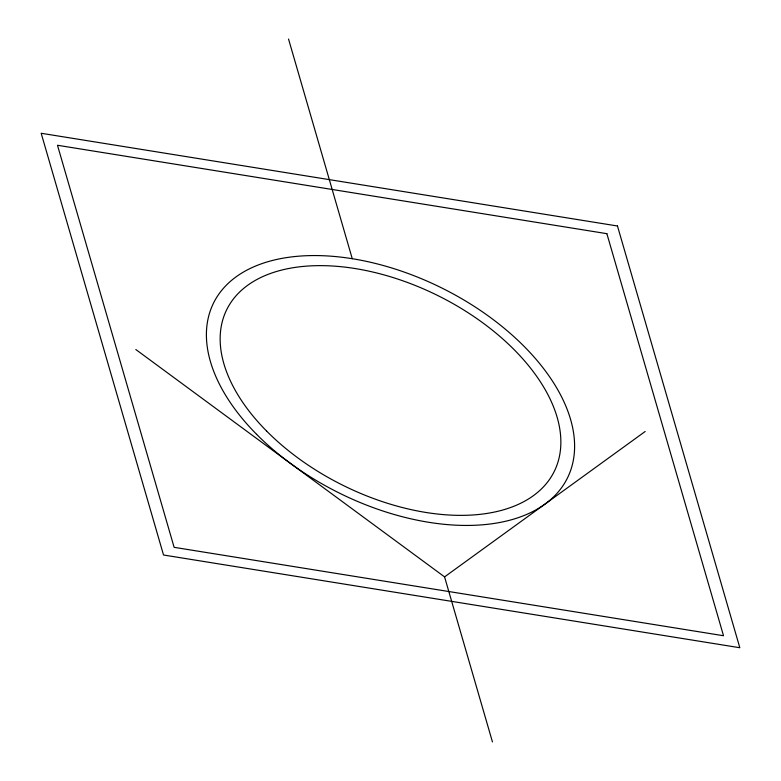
<?xml version="1.0" encoding="UTF-8"?>
<svg xmlns="http://www.w3.org/2000/svg" width="781" height="781" viewBox="0 0 781 781"><rect width="100%" height="100%" fill="white"/><g stroke="black" fill="none" stroke-linecap="round" stroke-linejoin="round"><path stroke-width="1.17" d="M492.46 741.95L444.574 576.886L645.184 431.483M135.816 349.517L444.574 576.886M288.54 39.05L352.26 258.706M617.468 225.992L41.178 133.268L163.532 555.008L739.822 647.732L617.468 225.992M606.876 233.675L57.482 145.266L174.124 547.325L723.518 635.734L606.876 233.675M266.624 431.073A182.656 106.07 26.3 0 0 553.719 472.485A182.656 106.07 26.3 0 0 351.167 267.942A182.656 106.07 26.3 0 0 266.624 431.073M256.627 434.353A197.398 114.631 26.3 0 0 566.889 479.095A197.398 114.631 26.3 0 0 347.994 258.052A197.398 114.631 26.3 0 0 256.627 434.353"/></g></svg>
